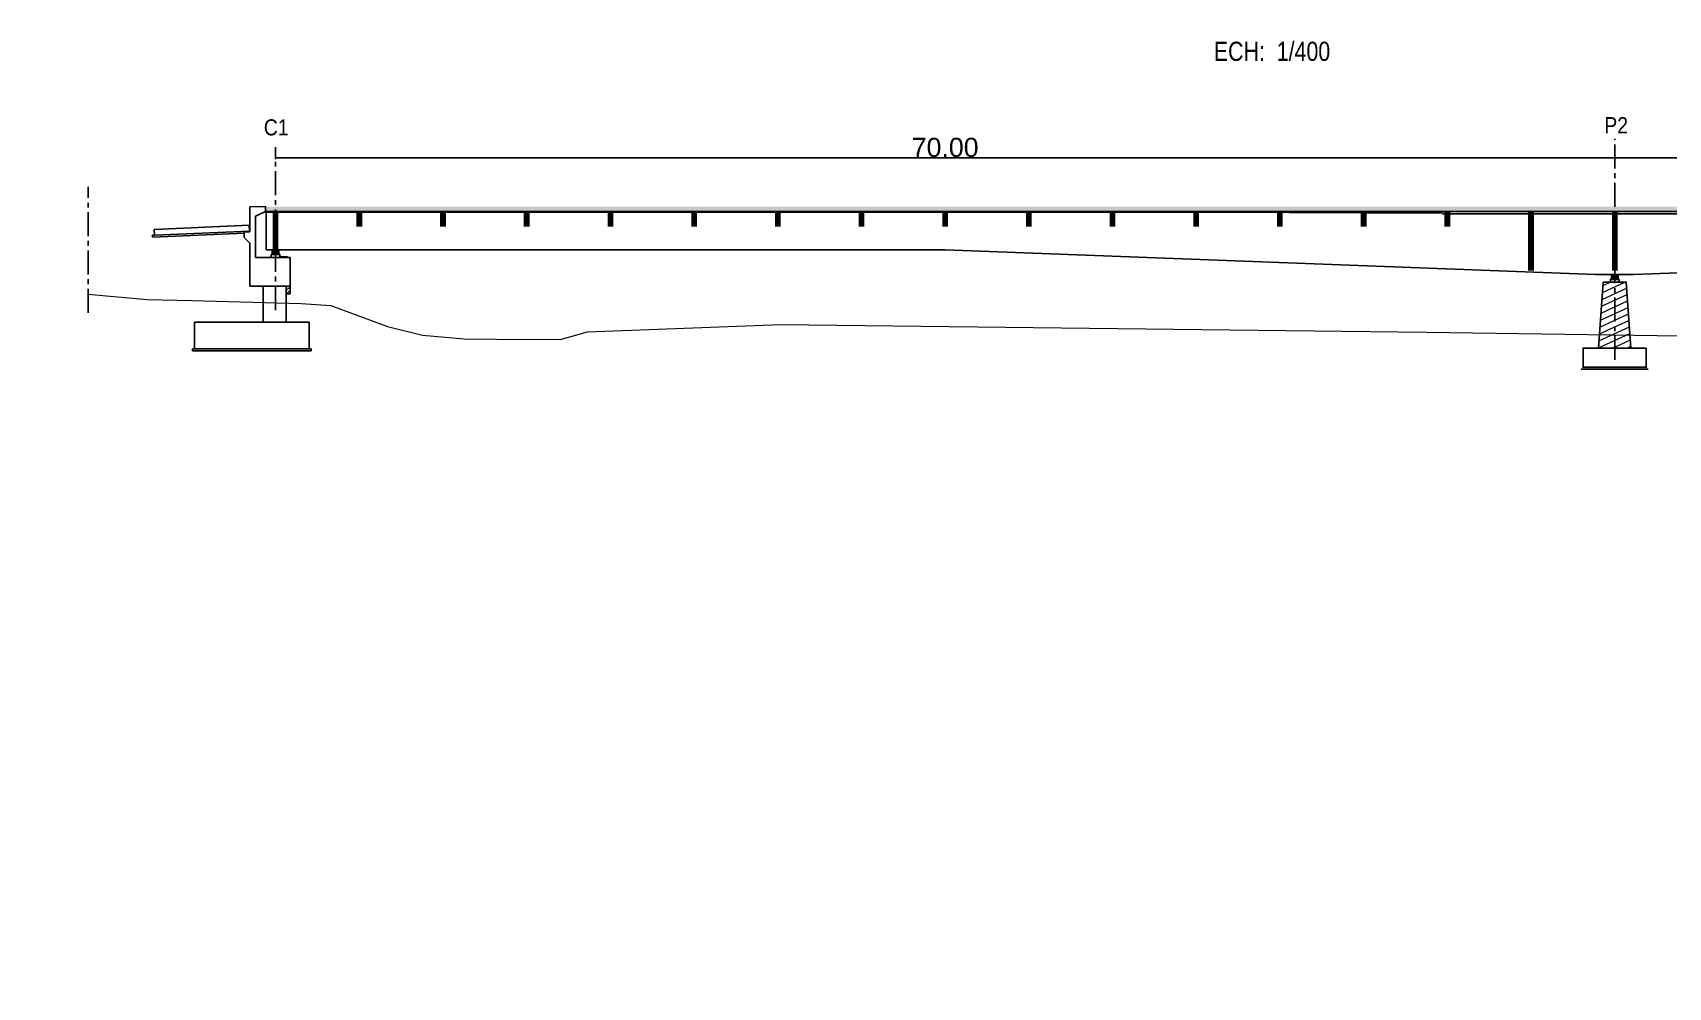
# Model space of a CAD drawing. Header units: metres. Extents: x -697843 to 22159, y -46191 to 9548.
# Drawn here: x -63119.8 to -63034.3, y -23389.7 to -23339.8 of the extents above; entities that cross this region are included whole.
import ezdxf
from ezdxf.enums import TextEntityAlignment as Align

# ---------------------------------------------------------------- set-up
doc = ezdxf.new("R2010")
doc.units = ezdxf.units.M
doc.linetypes.add('CENTER', pattern=[2, 1.25, -0.25, 0.25, -0.25])
doc.layers.get('Defpoints').update_dxf_attribs({"color": 9})
for name, color, linetype in [('APPUI', 4, 'Continuous'), ('AXE', 1, 'CENTER'), ('CART', 6, 'Continuous'), ('Coffrage', 3, 'Continuous'), ('COTATION', 9, 'Continuous'), ('FORT', 3, 'Continuous'), ('HACHURE', 8, 'Continuous'), ('OA_Cotations', 7, 'Continuous'), ('POUTRE', 5, 'Continuous'), ('S-TEXT', 6, 'Continuous')]:
    doc.layers.add(name, color=color, linetype=linetype)
doc.layers.add('Carrefour_Accotements', color=7, linetype='Continuous', lineweight=0)
doc.layers.add('Route - Section courante - PL - Terrain', color=3, linetype='Continuous', lineweight=0, true_color=0x00ff00)
doc.layers.get('0').off()
doc.styles.add('COTE1-100', font='romans.shx', dxfattribs={"width": 0.7, "height": 0.25})
doc.styles.add('D35-50', font='arial.ttf', dxfattribs={"width": 0.8, "height": 0.175})
doc.styles.add('ROMANTIC', font='rom_____.pfb')
doc.styles.get("Standard").update_dxf_attribs({"font": 'arial.ttf'})
doc.styles.add('text-s-1-50', font='romans.shx', dxfattribs={"width": 0.7, "height": 0.125})
doc.dimstyles.new('COT-OBLIQUES-1_100', dxfattribs={"dimtxt": 0.25, "dimasz": 0.1, "dimexe": 0.1, "dimexo": 0.1, "dimgap": 0.125, "dimtad": 1, "dimzin": 0, "dimdsep": 46, "dimtxsty": 'COTE1-100', "dimblk1": 'MARQUE', "dimblk2": 'MARQUE', "dimsah": 1, "dimcen": 5, "dimdle": 2, "dimclrd": 9, "dimclre": 9, "dimaunit": 2, "dimadec": 0, "dimazin": 0, "dimtfac": 1, "dimtix": 1, "dimtmove": 0, "dimatfit": 3, "dimldrblk": 'MARQUE', "dimfxl": 1, "dimtolj": 1, "dimtzin": 0, "dimarcsym": 0})
doc.dimstyles.new('COT-OBLIQUES-1_50', dxfattribs={"dimtxt": 0.06, "dimasz": 0.03, "dimexe": 0.07, "dimexo": 0.07, "dimgap": 0.03, "dimtad": 1, "dimzin": 0, "dimdsep": 46, "dimtxsty": 'Standard', "dimblk": 'MARQUE', "dimcen": 5, "dimdle": 2, "dimclrd": 8, "dimclre": 8, "dimaunit": 2, "dimadec": 0, "dimazin": 0, "dimtfac": 1, "dimtix": 1, "dimtmove": 1, "dimatfit": 3, "dimldrblk": 'OBLIQUE', "dimfxl": 0.01, "dimfxlon": 1, "dimtolj": 1, "dimtzin": 0, "dimarcsym": 0})
pattern_1 = [(50, (-63037.1214, -23352.42657), (0.18218467, -0.0159391), [0.01905, -0.20955]), (355, (-63037.1214, -23352.42657), (-0.0352434, 0.19105685), [0.01524, -0.1676406]), (100.45144, (-63037.10622, -23352.4279), (0.14694125, 0.17511775), [0.01619, -0.17809024]), (46.1842, (-63037.1214, -23352.37577), (0.27107904, -0.0420423), [0.028575, -0.314325]), (96.63556, (-63037.09881, -23352.37927), (0.2374041, 0.2474261), [0.024285, -0.2671356]), (351.18415, (-63037.1214, -23352.37577), (0.2374041, 0.2474261), [0.02286, -0.2514597]), (21, (-63037.096, -23352.38847), (0.1516144, -0.1022652), [0.01905, -0.20955]), (326, (-63037.096, -23352.38847), (0.06180203, 0.18418797), [0.01524, -0.16764]), (71.45144, (-63037.08337, -23352.39699), (0.2134164, 0.08192277), [0.01619, -0.17808994]), (37.5, (-63037.121405, -23352.426566), (0.003088603, 0.08455504), [0, -0.165608, 0, -0.17018, 0, -0.168275]), (7.5, (-63037.121405, -23352.42657), (0.06681966, 0.10018057), [0, -0.097028, 0, -0.161798, 0, -0.064135]), (327.5, (-63037.17805, -23352.426566), (0.135590595, -0.005728744), [0, -0.0635, 0, -0.19812, 0, -0.26289]), (317.5, (-63037.20345, -23352.42657), (0.14812918, 0.0254265), [0, -0.08255, 0, -0.131572, 0, -0.18669])]

# ---------------------------------------------------------------- blocks, each defined once
blk = doc.blocks.new('MARQUE')
for p, q in [((1, 0), (-1, 0)), ((-0.71, -0.71), (0.71, 0.71)), ((0, -1), (0, 1))]:
    blk.add_line(p, q)
blk = doc.blocks.new('*D184')
at = {"layer": 'Defpoints', "color": 0, "transparency": 16777216}
for p in [(-62997.121, -23345.434), (-63037.121, -23346.326), (-63037.121, -23348.478)]:
    blk.add_point(p, dxfattribs=at)
at = {"layer": 'OA_Cotations', "color": 8, "lineweight": -2, "transparency": 16777216}
for p, q in [((-63037.121, -23346.336), (-63037.121, -23346.256)), ((-62997.151, -23346.326), (-63037.091, -23346.326)), ((-62997.121, -23346.316), (-62997.121, -23346.396))]:
    blk.add_line(p, q, dxfattribs=at)
at = {"layer": 'OA_Cotations', "color": 8, "lineweight": -2, "transparency": 16777216, "xscale": 0.03, "yscale": 0.03, "zscale": 0.03, "rotation": 180}
blk.add_blockref('MARQUE', (-63037.121, -23346.326), dxfattribs=at)
at = {"layer": 'OA_Cotations', "color": 8, "lineweight": -2, "transparency": 16777216, "xscale": 0.03, "yscale": 0.03, "zscale": 0.03}
blk.add_blockref('MARQUE', (-62997.121, -23346.326), dxfattribs=at)
at = {"layer": 'OA_Cotations', "color": 9, "lineweight": 0, "transparency": 16777216, "insert": (-63017.121, -23345.786), "char_height": 1, "attachment_point": 5}
blk.add_mtext('\\A1;40.00', dxfattribs=at)
blk = doc.blocks.new('_Oblique')
at = {"color": 0, "linetype": 'ByBlock', "lineweight": -2}
blk.add_line((-0.5, -0.5), (0.5, 0.5), dxfattribs=at)
blk = doc.blocks.new('*D185')
at = {"layer": 'Defpoints', "color": 0, "transparency": 16777216}
for p in [(-63107.121, -23344.809), (-63107.121, -23346.326), (-63037.121, -23348.478)]:
    blk.add_point(p, dxfattribs=at)
at = {"layer": 'OA_Cotations', "color": 8, "lineweight": -2, "transparency": 16777216}
for p, q in [((-63107.121, -23346.316), (-63107.121, -23346.396)), ((-63037.151, -23346.326), (-63107.091, -23346.326)), ((-63037.121, -23346.336), (-63037.121, -23346.256))]:
    blk.add_line(p, q, dxfattribs=at)
at = {"layer": 'OA_Cotations', "color": 8, "lineweight": -2, "transparency": 16777216, "xscale": 0.03, "yscale": 0.03, "zscale": 0.03, "rotation": 180}
blk.add_blockref('MARQUE', (-63107.121, -23346.326), dxfattribs=at)
at = {"layer": 'OA_Cotations', "color": 8, "lineweight": -2, "transparency": 16777216, "xscale": 0.03, "yscale": 0.03, "zscale": 0.03}
blk.add_blockref('MARQUE', (-63037.121, -23346.326), dxfattribs=at)
at = {"layer": 'OA_Cotations', "color": 9, "lineweight": 0, "transparency": 16777216, "insert": (-63072.121, -23345.786), "char_height": 1, "attachment_point": 5}
blk.add_mtext('\\A1;70.00', dxfattribs=at)
blk = doc.blocks.new('*D287')
at = {"layer": 'COTATION', "color": 9, "lineweight": -2, "transparency": 16777216}
for p, q in [((-62443.523, -23389.563), (-62443.523, -23385.993)), ((-62443.423, -23386.093), (-62390.123, -23386.093)), ((-62390.023, -23389.563), (-62390.023, -23385.993))]:
    blk.add_line(p, q, dxfattribs=at)
at = {"layer": 'Defpoints', "color": 0, "transparency": 16777216}
for p in [(-63263.53, -22993.283), (-63263.099, -22993.283), (-63263.099, -22993.533), (-62390.023, -23386.093), (-62443.523, -23389.663), (-62390.023, -23389.663)]:
    blk.add_point(p, dxfattribs=at)
at = {"layer": 'OA_Cotations', "color": 9, "lineweight": -2, "transparency": 16777216}
for p, q in [((-63263.199, -22993.283), (-63263.63, -22993.283)), ((-63263.199, -22993.533), (-63263.63, -22993.533)), ((-63263.53, -22993.183), (-63263.53, -22993.083)), ((-63263.53, -22993.533), (-63263.53, -22993.283)), ((-63263.53, -22993.633), (-63263.53, -22993.733))]:
    blk.add_line(p, q, dxfattribs=at)
at = {"layer": 'COTATION', "color": 9, "lineweight": -2, "transparency": 16777216, "xscale": 0.1, "yscale": 0.1, "zscale": 0.1, "rotation": 180}
blk.add_blockref('MARQUE', (-62443.523, -23386.093), dxfattribs=at)
at = {"layer": 'COTATION', "color": 9, "lineweight": -2, "transparency": 16777216, "xscale": 0.1, "yscale": 0.1, "zscale": 0.1}
blk.add_blockref('MARQUE', (-62390.023, -23386.093), dxfattribs=at)
at = {"layer": 'OA_Cotations', "color": 9, "lineweight": -2, "transparency": 16777216, "xscale": 0.1, "yscale": 0.1, "zscale": 0.1}
for p, rotation in [((-63263.53, -22993.283), 270), ((-63263.53, -22993.533), 90)]:
    blk.add_blockref('MARQUE', p, dxfattribs=dict(at, rotation=rotation))
at = {"layer": 'COTATION', "color": 0, "transparency": 16777216, "insert": (-62416.773, -23385.218), "char_height": 0.25, "attachment_point": 5, "style": 'COTE1-100'}
blk.add_mtext('\\A1;{\\H6x;60.00}', dxfattribs=at)
at = {"layer": 'OA_Cotations', "color": 9, "transparency": 16777216, "insert": (-63263.672, -22993.408), "char_height": 0.125, "attachment_point": 5, "rotation": 90, "style": 'text-s-1-50'}
blk.add_mtext('\\A1;0.25', dxfattribs=at)

msp = doc.modelspace()

# ---------------------------------------------------------------- hatches: boundary and pattern name
at = {"layer": 'Carrefour_Accotements'}
h = msp.add_hatch(dxfattribs=at)
h.set_pattern_fill('ANSI31', color=8, scale=0.1, angle=9)
h.set_pattern_definition([(24.696067, (-63869.95308, -22584.57624), (-0.132653, 0.28846045), [])])
h.paths.add_polyline_path([(-63036.5208, -23352.8269), (-63037.7208, -23352.8269), (-63037.9708, -23356.26444), (-63036.2708, -23356.26444)])
at = {"layer": 'HACHURE'}
h = msp.add_hatch(dxfattribs=at)
h.set_pattern_fill('AR-CONC', color=256, scale=0.001)
h.set_pattern_definition(pattern_1)
h.paths.add_polyline_path([(-63046.1208, -23348.87657), (-63107.6208, -23348.87657), (-63107.62046, -23349.12657), (-63046.1208, -23349.12657)])
h = msp.add_hatch(dxfattribs=at)
h.set_pattern_fill('AR-CONC', color=256, scale=0.001)
h.set_pattern_definition(pattern_1)
h.paths.add_polyline_path([(-63023.01143, -23348.87657), (-63023.05119, -23349.12657), (-63046.1208, -23349.12657), (-63046.1208, -23348.87657)])
h = msp.add_hatch(dxfattribs=at)
h.set_pattern_fill('AR-CONC', color=256, scale=0.0003)
h.set_pattern_definition([(50, (-63006.201052, -23353.81063), (0.0546554, -0.004781726), [0.005715, -0.062865]), (355, (-63006.20105, -23353.81063), (-0.01057303, 0.05731705), [0.004572, -0.050292175]), (100.45144, (-63006.1965, -23353.81103), (0.04408237, 0.052535326), [0.004857, -0.05342707]), (46.1842, (-63006.20105, -23353.79539), (0.08132371, -0.0126127), [0.0085725, -0.0942975]), (96.63556, (-63006.194275, -23353.79644), (0.07122124, 0.07422784), [0.0072855, -0.08014068]), (351.18415, (-63006.20105, -23353.79539), (0.07122124, 0.07422784), [0.006858, -0.07543792]), (21, (-63006.193432, -23353.7992), (0.04548432, -0.03067956), [0.005715, -0.062865]), (326, (-63006.19343, -23353.7992), (0.01854061, 0.05525639), [0.004572, -0.050292]), (71.45144, (-63006.18964, -23353.801756), (0.06402493, 0.02457683), [0.004857, -0.05342698]), (37.5, (-63006.201052, -23353.81063), (0.000926581, 0.025366512), [0, -0.0496824, 0, -0.051054, 0, -0.0504825]), (7.5, (-63006.201052, -23353.81063), (0.020045899, 0.030054172), [0, -0.0291084, 0, -0.0485394, 0, -0.0192405]), (327.5, (-63006.218045, -23353.81063), (0.040677179, -0.001718623), [0, -0.01905, 0, -0.059436, 0, -0.078867]), (317.5, (-63006.225665, -23353.81063), (0.044438754, 0.007627947), [0, -0.024765, 0, -0.0394716, 0, -0.056007])])
h.paths.add_polyline_path([(-63037.1208, -23357.26444), (-63038.8708, -23357.26444), (-63038.8708, -23357.36444), (-63037.1208, -23357.36444)])
h.paths.add_polyline_path([(-63035.3708, -23357.26444), (-63037.1208, -23357.26444), (-63037.1208, -23357.36444), (-63037.07811, -23357.36444), (-63035.3708, -23357.36444)])
at = {"layer": 'POUTRE'}
h = msp.add_hatch(dxfattribs=at)
h.set_pattern_fill('ANSI31', color=4, style=0)
h.set_pattern_definition([(45, (-63038.27531, -23488.08921), (-0.08838835, 0.08838835), [])])
h.paths.add_polyline_path([(-63106.36391, -23353.02656), (-63106.56391, -23353.02656), (-63106.56391, -23353.42656), (-63106.36391, -23353.42656)])

# ---------------------------------------------------------------- linework, layer by layer
at = {"layer": 'APPUI', "color": 9, "ltscale": 0.1}
for p, q in [((-63107.2958, -23351.17056), (-63106.9458, -23351.17056)), ((-63106.9458, -23351.19711), (-63107.2958, -23351.19711)), ((-63107.2958, -23351.22365), (-63106.9458, -23351.22365)), ((-63106.9458, -23351.25019), (-63107.2958, -23351.25019)), ((-63107.2958, -23351.27674), (-63106.9458, -23351.27674)), ((-63106.9458, -23351.30328), (-63107.2958, -23351.30328)), ((-63107.2958, -23351.32982), (-63106.9458, -23351.32982)), ((-63107.2958, -23351.35765), (-63106.9458, -23351.35765)), ((-63107.29578, -23351.36765), (-63107.2952, -23351.12656)), ((-63106.9452, -23351.12656), (-63106.94578, -23351.36765)), ((-63037.2958, -23352.44436), (-63036.9458, -23352.44436)), ((-63037.2958, -23352.4709), (-63036.9458, -23352.4709)), ((-63036.9458, -23352.49744), (-63037.2958, -23352.49744)), ((-63037.2958, -23352.52399), (-63036.9458, -23352.52399)), ((-63036.9458, -23352.54657), (-63037.2958, -23352.54657)), ((-63037.2958, -23352.57707), (-63036.9458, -23352.57707)), ((-63036.9458, -23352.60362), (-63037.2958, -23352.60362)), ((-63037.2958, -23352.63016), (-63036.9458, -23352.63016)), ((-63037.2958, -23352.65799), (-63036.9458, -23352.65799)), ((-63037.29578, -23352.66799), (-63037.2952, -23352.4269)), ((-63036.9452, -23352.4269), (-63036.94578, -23352.66799))]:
    msp.add_line(p, q, dxfattribs=at)
at = {"layer": 'AXE', "color": 9}
for p, q in [((-63107.1214, -23354.28022), (-63107.1214, -23345.76904)), ((-63037.1214, -23356.88092), (-63037.1214, -23345.3406))]:
    msp.add_line(p, q, dxfattribs=at)
at = {"layer": 'AXE', "color": 8}
msp.add_line((-63116.91613, -23354.41862), (-63116.91613, -23347.83839), dxfattribs=at)
at = {"layer": 'CART', "color": 8, "const_width": 0.3}
for points in [[(-63107.1214, -23351.12656), (-63107.1214, -23349.12657)], [(-63102.7464, -23349.92657), (-63102.7464, -23349.12657)], [(-63098.3714, -23349.92657), (-63098.3714, -23349.12657)], [(-63093.9964, -23349.92657), (-63093.9964, -23349.12657)], [(-63089.6214, -23349.92657), (-63089.6214, -23349.12657)], [(-63085.2464, -23349.92657), (-63085.2464, -23349.12657)], [(-63080.8714, -23349.92657), (-63080.8714, -23349.12657)], [(-63076.4964, -23349.92657), (-63076.4964, -23349.12657)], [(-63072.1214, -23349.92657), (-63072.1214, -23349.12657)], [(-63067.7464, -23349.92657), (-63067.7464, -23349.12657)], [(-63063.3714, -23349.92657), (-63063.3714, -23349.12657)], [(-63058.9964, -23349.92657), (-63058.9964, -23349.12657)], [(-63054.6214, -23349.92657), (-63054.6214, -23349.12657)], [(-63050.2464, -23349.92657), (-63050.2464, -23349.12657)], [(-63045.8714, -23349.92657), (-63045.8714, -23349.12657)], [(-63041.4964, -23352.22657), (-63041.4964, -23349.12657)], [(-63037.1214, -23352.22657), (-63037.1214, -23349.12657)]]:
    msp.add_lwpolyline(points, dxfattribs=at)
at = {"layer": 'Coffrage', "color": 4}
for p, q in [((-63107.64913, -23349.12657), (-63107.64913, -23348.87657)), ((-63107.76391, -23354.91027), (-63107.76391, -23353.02656)), ((-63106.56391, -23354.91027), (-63106.56391, -23353.02656)), ((-63111.36391, -23354.91027), (-63105.36391, -23354.91027)), ((-63111.36391, -23354.91027), (-63111.36391, -23356.31027)), ((-63111.36391, -23354.91028), (-63111.36391, -23356.31028)), ((-63105.36391, -23354.91027), (-63105.36391, -23356.31027)), ((-63105.26391, -23356.31028), (-63111.46391, -23356.31028)), ((-63111.46391, -23356.31028), (-63111.46391, -23356.41027)), ((-63105.26391, -23356.41028), (-63111.46391, -23356.41028)), ((-63105.26391, -23356.31028), (-63105.26391, -23356.41028))]:
    msp.add_line(p, q, dxfattribs=at)
at = {"layer": 'Coffrage', "color": 9}
for p, q in [((-63038.8708, -23357.36444), (-63037.07811, -23357.36444)), ((-63037.07811, -23357.36444), (-63035.3708, -23357.36444))]:
    msp.add_line(p, q, dxfattribs=at)
at = {"layer": 'FORT', "color": 9}
for p, q in [((-63107.3458, -23351.37765), (-63106.8958, -23351.37765)), ((-63107.3358, -23351.36765), (-63106.9058, -23351.36765)), ((-63107.3358, -23351.36765), (-63107.3358, -23351.37765)), ((-63106.9058, -23351.36765), (-63106.9058, -23351.37765)), ((-63106.8958, -23351.37765), (-63106.8958, -23351.52656)), ((-63106.4958, -23351.50656), (-63106.8958, -23351.50656)), ((-63106.4958, -23351.52656), (-63106.4958, -23351.50656)), ((-63037.3458, -23352.67799), (-63036.8958, -23352.67799)), ((-63037.3458, -23352.8269), (-63037.3458, -23352.67799)), ((-63037.3358, -23352.66799), (-63036.9058, -23352.66799)), ((-63037.3358, -23352.66799), (-63037.3358, -23352.67799)), ((-63036.9058, -23352.66799), (-63036.9058, -23352.67799)), ((-63036.8958, -23352.67799), (-63036.8958, -23352.8269))]:
    msp.add_line(p, q, dxfattribs=at)
at = {"layer": 'OA_Cotations', "color": 9}
msp.add_line((-63036.20341, -23357.26444), (-63035.61845, -23357.26444), dxfattribs=at)
at = {"layer": 'POUTRE', "color": 4}
for p, q in [((-63108.47391, -23349.62431), (-63108.47223, -23348.87807)), ((-63108.47223, -23348.87807), (-63107.6508, -23348.87657)), ((-63108.17233, -23349.37657), (-63108.17391, -23351.52656)), ((-63107.64913, -23349.12657), (-63108.17233, -23349.37657)), ((-63107.62046, -23349.12657), (-63107.62046, -23351.12657)), ((-63054.12046, -23349.16657), (-63107.62046, -23349.16657)), ((-63050.12046, -23349.18157), (-63054.12046, -23349.18157)), ((-63046.12046, -23349.20657), (-63050.12046, -23349.20657)), ((-63037.1204, -23349.24657), (-63046.12046, -23349.24657)), ((-63037.12046, -23349.24657), (-63028.12046, -23349.24657)), ((-63113.47391, -23350.07051), (-63113.46073, -23350.37022)), ((-63113.47391, -23350.07051), (-63113.46073, -23350.37022)), ((-63113.47391, -23350.07051), (-63113.46073, -23350.37022)), ((-63113.47391, -23350.07051), (-63113.46073, -23350.37022)), ((-63108.49952, -23349.85244), (-63113.47386, -23350.07154)), ((-63108.48634, -23350.15415), (-63113.46069, -23350.37125)), ((-63108.77313, -23350.4843), (-63108.77313, -23350.1843)), ((-63108.77313, -23350.1843), (-63108.47313, -23350.1843)), ((-63108.49952, -23349.85244), (-63108.48634, -23350.15415)), ((-63108.47391, -23350.1843), (-63108.47391, -23349.62431)), ((-63113.46073, -23350.37022), (-63113.56064, -23350.37465)), ((-63113.56064, -23350.37465), (-63113.55537, -23350.47451)), ((-63108.77313, -23350.26694), (-63113.55531, -23350.47554)), ((-63108.47313, -23350.7843), (-63108.77313, -23350.4843)), ((-63108.47391, -23350.78352), (-63108.47391, -23353.02656)), ((-63106.36391, -23351.52656), (-63108.17391, -23351.52656)), ((-63107.6208, -23351.12656), (-63106.36391, -23351.12656)), ((-63072.1214, -23351.12657), (-63107.62046, -23351.12656)), ((-63106.36391, -23351.52656), (-63106.36391, -23353.02656)), ((-63038.1214, -23352.42524), (-63072.1214, -23351.12524)), ((-63002.1214, -23351.12524), (-63036.1214, -23352.42524)), ((-63038.1214, -23352.42524), (-63036.1214, -23352.42524)), ((-63106.56391, -23353.02656), (-63108.47391, -23353.02656)), ((-63106.36391, -23353.02656), (-63106.56391, -23353.02656)), ((-63106.56391, -23353.42656), (-63106.56391, -23353.02656)), ((-63106.36391, -23353.42656), (-63106.56391, -23353.42656)), ((-63106.36391, -23353.02656), (-63106.36391, -23353.42656))]:
    msp.add_line(p, q, dxfattribs=at)
at = {"layer": 'POUTRE'}
for q in [(-63107.62046, -23349.12657), (-63019.12046, -23349.12657)]:
    msp.add_line((-63037.12046, -23349.12657), q, dxfattribs=at)
at = {"layer": 'POUTRE', "color": 9}
msp.add_line((-63107.3458, -23351.52656), (-63107.3458, -23351.37765), dxfattribs=at)
at = {"layer": 'POUTRE', "color": 4}
for points in [[(-63037.7208, -23352.8269), (-63036.5208, -23352.8269), (-63036.2708, -23356.26444), (-63037.9708, -23356.26444)], [(-63035.4708, -23356.26444), (-63037.07811, -23356.26444), (-63038.7708, -23356.26444), (-63038.7708, -23356.70722), (-63038.7708, -23357.26444), (-63037.07811, -23357.26444), (-63035.4708, -23357.26444)]]:
    msp.add_lwpolyline(points, close=True, dxfattribs=at)
at = {"layer": 'Route - Section courante - PL - Terrain', "color": 8, "linetype": 'Continuous', "lineweight": 15, "flags": 128}
msp.add_lwpolyline([(-63116.91613, -23353.44066), (-63113.84337, -23353.73106), (-63111.47519, -23353.78748), (-63105.77907, -23353.93698), (-63104.23535, -23354.04777), (-63101.27225, -23355.13802), (-63099.45055, -23355.59351), (-63097.26968, -23355.7903), (-63095.57126, -23355.80153), (-63092.25457, -23355.81697), (-63090.81016, -23355.41207), (-63080.71617, -23355.03097), (-63046.95736, -23355.44163), (-63024.04124, -23355.77308), (-63016.04482, -23355.93487), (-63012.56952, -23355.7332), (-63006.85415, -23354.38351), (-62987.87575, -23354.28064)], dxfattribs=at)

# ---------------------------------------------------------------- texts
at = {"layer": 'CART', "style": 'ROMANTIC', "width": 0.9}
for s, p in [('P2', (-63037.04617, -23345.04326)), ('C1', (-63107.08927, -23345.15578))]:
    msp.add_text(s, height=0.84375, rotation=0.0000001, dxfattribs=at).set_placement(p, align=Align.CENTER)
at = {"layer": 'S-TEXT', "color": 2, "insert": (-63051.99254, -23340.2592), "char_height": 1, "width": 43.2681334, "attachment_point": 3, "style": 'D35-50'}
msp.add_mtext('ECH:  1/400', dxfattribs=at)

# ---------------------------------------------------------------- dimensions: what is measured, and where the dimension line sits
at = {"layer": 'COTATION'}
dim = msp.add_linear_dim(base=(-62390.02326, -23386.09258), p1=(-62443.52326, -23389.66295), p2=(-62390.02326, -23389.66295), text='{\\H6x;60.00}', dimstyle='COT-OBLIQUES-1_100', dxfattribs=at)
dim.commit()
dim.dimension.update_dxf_attribs({"geometry": '*D287', "text_midpoint": (-62416.77326, -23385.21758)})
at = {"layer": 'OA_Cotations', "color": 9}
dim = msp.add_linear_dim(base=(-63263.52996, -22993.28336), p1=(-63263.09853, -22993.53336), p2=(-63263.09853, -22993.28336), angle=270, text='0.25', dimstyle='COT-OBLIQUES-1_100', override={"dimgap": 0.08, "dimtxsty": 'text-s-1-50', "dimclrd": 9, "dimclre": 9, "dimclrt": 9}, dxfattribs=at)
dim.commit()
dim.dimension.update_dxf_attribs({"geometry": '*D287', "text_midpoint": (-63263.52996, -22993.40836), "dimtype": 160})
at = {"layer": 'OA_Cotations', "color": 9, "lineweight": 0}
for base, p1, p2, picture, middle in [((-63107.1214, -23346.32613), (-63037.1214, -23348.47818), (-63107.1214, -23344.80877), '*D185', (-63072.1214, -23345.78556)), ((-63037.1214, -23346.32613), (-62997.1214, -23345.43414), (-63037.1214, -23348.47818), '*D184', (-63017.1214, -23345.78556))]:
    dim = msp.add_linear_dim(base=base, p1=p1, p2=p2, dimstyle='COT-OBLIQUES-1_50', override={"dimtxt": 1, "dimclrt": 9}, dxfattribs=at)
    dim.commit()
    dim.dimension.update_dxf_attribs({"geometry": picture, "text_midpoint": middle})

doc.saveas('drawing.dxf')
